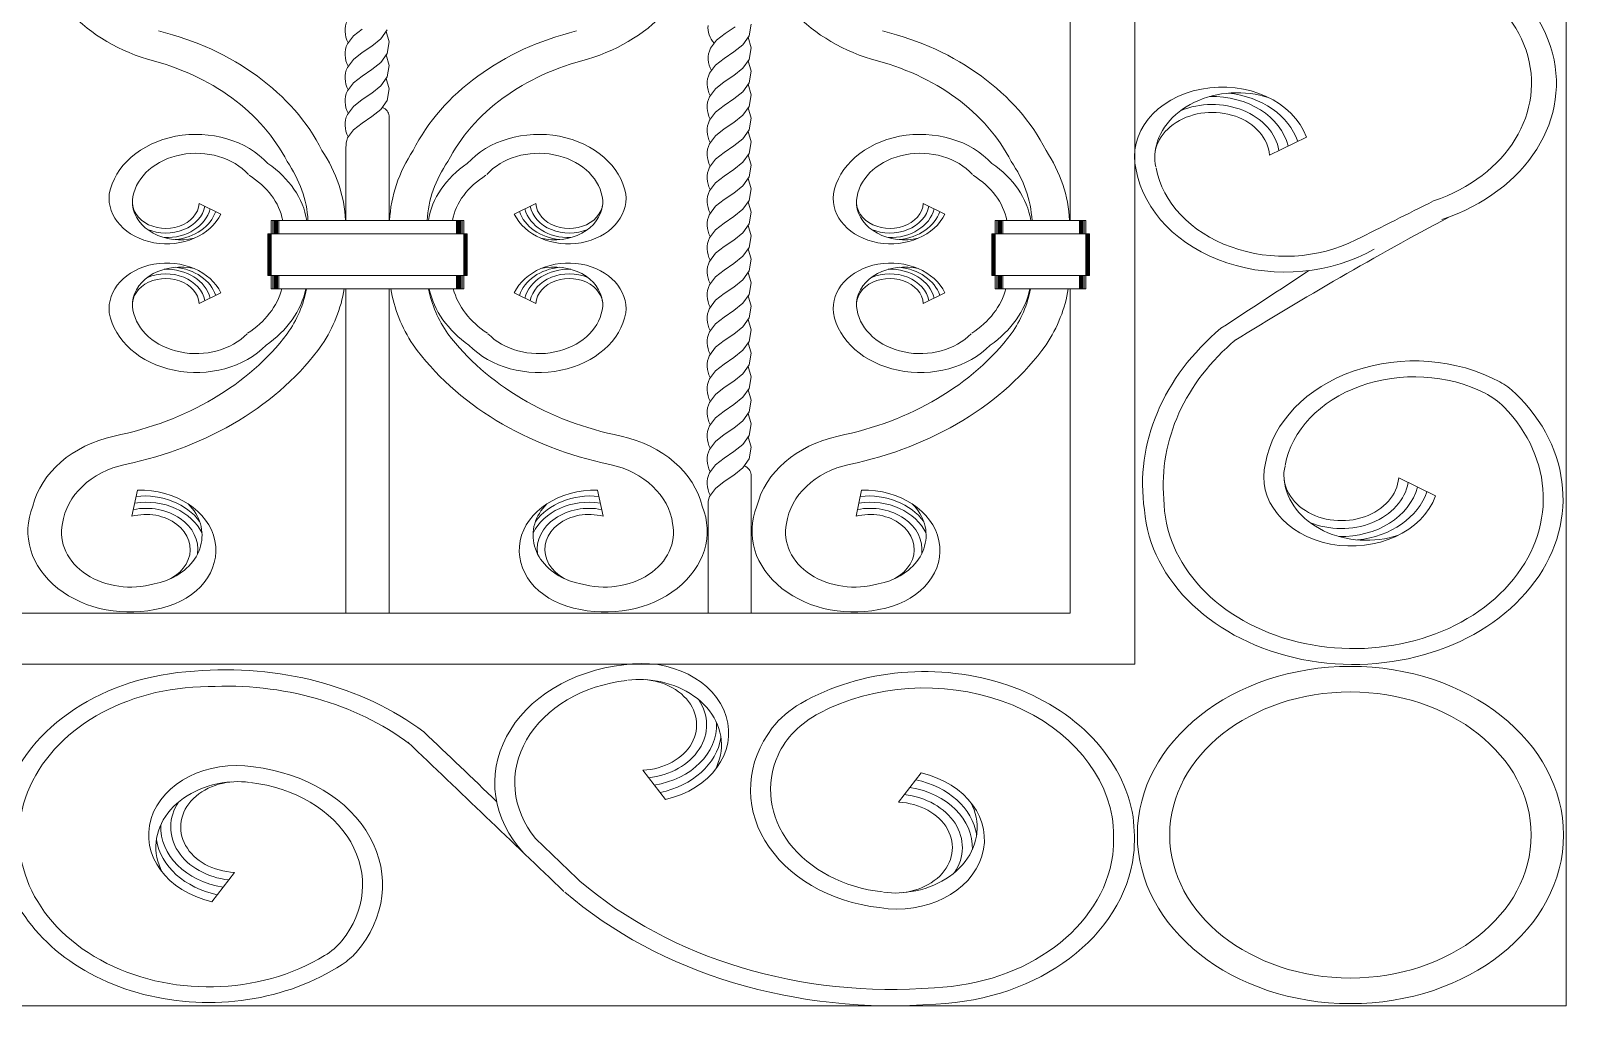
# Model space of a CAD drawing. Header units: inches. Extents: x 60.8 to 83.7, y 23.1 to 43.8.
# Drawn here: x 65.995 to 66.745, y 25.189 to 25.666 of the extents above; entities that cross this region are included whole.
import ezdxf

# ---------------------------------------------------------------- set-up
doc = ezdxf.new("R2010")
doc.units = ezdxf.units.IN
doc.header["$LTSCALE"] = 0.9
doc.header["$MEASUREMENT"] = 0

msp = doc.modelspace()

# ---------------------------------------------------------------- linework, layer by layer
at = {"lineweight": 9}
for p, q in [((66.4987028434602, 25.73146032657851), (66.4987028434602, 25.57423655139727)), ((66.53007462913737, 25.73146032657851), (66.53007462913737, 25.35908822746257)), ((66.73921986698375, 25.73146032657851), (66.73921986698375, 25.1935895167472)), ((66.15554996967336, 25.66702525895304), (66.15128688442952, 25.66373780067687)), ((66.16770214250879, 25.66661260930425), (66.16463340964172, 25.66228629323068)), ((66.33630695159081, 25.66805270623094), (66.33156617287739, 25.66489791058826)), ((66.34412403875771, 25.66939210626288), (66.34320504520703, 25.66376160712858)), ((66.14837730358286, 25.65983873120125), (66.14837493468139, 25.65982135571732)), ((66.15128688442952, 25.66373780067687), (66.14837730358286, 25.65983873120125)), ((66.16463340964172, 25.66228629323068), (66.16029074838723, 25.65878521165916)), ((66.16718884200344, 25.66588895549336), (66.16862113605903, 25.66084826549473)), ((66.16862113605903, 25.66084826549473), (66.16770214250879, 25.65521776636405)), ((66.32730308763311, 25.66161045231209), (66.32439350678645, 25.65771138283647)), ((66.33156617287739, 25.66489791058826), (66.32730308763311, 25.66161045231209)), ((66.34013631234086, 25.65943529106227), (66.33579365108591, 25.65593420948712)), ((66.34320504520703, 25.66376160712858), (66.34013631234086, 25.65943529106227)), ((66.34269174470258, 25.66303795332495), (66.34412403875771, 25.65799726332632)), ((66.15128688442952, 25.65234295774031), (66.14837730358286, 25.64844388826106)), ((66.15554996967336, 25.65563041601648), (66.15128688442952, 25.65234295774031)), ((66.16029074838723, 25.65878521165916), (66.15554996967336, 25.65563041601648)), ((66.16770214250879, 25.65521776636405), (66.16463340964172, 25.65089145029412)), ((66.16718884200344, 25.6544941125568), (66.16862113605903, 25.64945342255816)), ((66.32439350678645, 25.65771138283647), (66.32439113788543, 25.65769400735616)), ((66.33105287237204, 25.65277941384444), (66.32678978712775, 25.64949195556464)), ((66.33579365108591, 25.65593420948712), (66.33105287237204, 25.65277941384444)), ((66.34320504520703, 25.65236676419201), (66.34013631234086, 25.64804044812208)), ((66.34269174470258, 25.65164311038476), (66.34412403875771, 25.64660242038613)), ((66.34412403875771, 25.65799726332632), (66.34320504520703, 25.65236676419201)), ((66.14837730358286, 25.64844388826106), (66.14837493468139, 25.64842651278076)), ((66.15554996967336, 25.64423557307629), (66.15128688442952, 25.64094811480012)), ((66.16029074838723, 25.64739036871897), (66.15554996967336, 25.64423557307629)), ((66.16463340964172, 25.65089145029412), (66.16029074838723, 25.64739036871897)), ((66.16862113605903, 25.64945342255816), (66.16770214250879, 25.64382292342749)), ((66.32388020628156, 25.64559288608903), (66.32387783738008, 25.64557551060872)), ((66.32678978712775, 25.64949195556464), (66.32388020628156, 25.64559288608903)), ((66.33579365108591, 25.64453936655056), (66.33105287237204, 25.64138457090788)), ((66.34013631234086, 25.64804044812208), (66.33579365108591, 25.64453936655056)), ((66.34412403875771, 25.64660242038613), (66.34320504520703, 25.64097192125182)), ((66.14837730358286, 25.6370490453245), (66.14837493468139, 25.63703166984056)), ((66.15128688442952, 25.64094811480012), (66.14837730358286, 25.6370490453245)), ((66.16463340964172, 25.63949660735393), (66.16029074838723, 25.63599552578241)), ((66.16770214250879, 25.64382292342749), (66.16463340964172, 25.63949660735393)), ((66.16718884200344, 25.64309926961661), (66.16862113605903, 25.63805857961797)), ((66.16862113605903, 25.63805857961797), (66.16770214250879, 25.6324280804873)), ((66.32678978712775, 25.63809711262808), (66.32388020628156, 25.63419804314884)), ((66.33105287237204, 25.64138457090788), (66.32678978712775, 25.63809711262808)), ((66.34013631234086, 25.63664560518552), (66.33579365108591, 25.63314452361037)), ((66.34320504520703, 25.64097192125182), (66.34013631234086, 25.63664560518552)), ((66.34269174470258, 25.6402482674482), (66.34412403875771, 25.63520757744956)), ((66.15128688442952, 25.62955327185993), (66.14837730358286, 25.62565420238431)), ((66.15554996967336, 25.63284073013973), (66.15128688442952, 25.62955327185993)), ((66.16029074838723, 25.63599552578241), (66.15554996967336, 25.63284073013973)), ((66.16770214250879, 25.6324280804873), (66.16463340964172, 25.62810176441373)), ((66.32388020628156, 25.63419804314884), (66.32387783738008, 25.63418066766852)), ((66.33105287237204, 25.62998972796769), (66.32678978712775, 25.62670226968789)), ((66.33579365108591, 25.63314452361037), (66.33105287237204, 25.62998972796769)), ((66.34320504520703, 25.62957707831526), (66.34013631234086, 25.62525076224533)), ((66.34269174470258, 25.62885342450801), (66.34412403875771, 25.62381273450937)), ((66.34412403875771, 25.63520757744956), (66.34320504520703, 25.62957707831526)), ((66.14837730358286, 25.62565420238431), (66.14837493468139, 25.62563682690037)), ((66.15554996967336, 25.62144588719953), (66.15128688442952, 25.61815842892336)), ((66.16029074838723, 25.62460068284222), (66.15554996967336, 25.62144588719953)), ((66.16463340964172, 25.62810176441373), (66.16029074838723, 25.62460068284222)), ((66.1686115618479, 25.57423655139727), (66.1686115618479, 25.6249331585556)), ((66.32388020628156, 25.62280320021227), (66.32387783738008, 25.62278582473196)), ((66.32678978712775, 25.62670226968789), (66.32388020628156, 25.62280320021227)), ((66.33579365108591, 25.62174968067018), (66.33105287237204, 25.6185948850275)), ((66.34013631234086, 25.62525076224533), (66.33579365108591, 25.62174968067018)), ((66.34412403875771, 25.62381273450937), (66.34320504520703, 25.61818223537507)), ((66.14837730358286, 25.61425935944412), (66.14837493468139, 25.61424198396381)), ((66.15128688442952, 25.61815842892336), (66.14837730358286, 25.61425935944412)), ((66.32678978712775, 25.61530742674769), (66.32388020628156, 25.61140835727208)), ((66.33105287237204, 25.6185948850275), (66.32678978712775, 25.61530742674769)), ((66.34013631234086, 25.61385591930513), (66.33579365108591, 25.61035483773362)), ((66.34320504520703, 25.61818223537507), (66.34013631234086, 25.61385591930513)), ((66.34269174470258, 25.61745858156781), (66.34412403875771, 25.61241789156918)), ((66.61330921931686, 25.61465783042305), (66.59541226214209, 25.60596451191125)), ((66.14769703806327, 25.57423655139727), (66.14769703806327, 25.6095689058458)), ((66.32388020628156, 25.61140835727208), (66.32387783738008, 25.61139098179177)), ((66.33105287237204, 25.60720004209093), (66.32678978712775, 25.60391258381113)), ((66.33579365108591, 25.61035483773362), (66.33105287237204, 25.60720004209093)), ((66.34320504520703, 25.60678739243488), (66.34013631234086, 25.60246107636857)), ((66.34412403875771, 25.61241789156918), (66.34320504520703, 25.60678739243488)), ((66.32388020628156, 25.60001351433189), (66.32387783738008, 25.59999613885521)), ((66.32678978712775, 25.60391258381113), (66.32388020628156, 25.60001351433189)), ((66.33579365108591, 25.59895999479343), (66.33105287237204, 25.59580519915074)), ((66.34013631234086, 25.60246107636857), (66.33579365108591, 25.59895999479343)), ((66.34269174470258, 25.60606373863125), (66.34412403875771, 25.60102304863262)), ((66.34412403875771, 25.60102304863262), (66.34320504520703, 25.59539254949831)), ((66.32678978712775, 25.59251774087094), (66.32388020628156, 25.58861867139533)), ((66.33105287237204, 25.59580519915074), (66.32678978712775, 25.59251774087094)), ((66.34320504520703, 25.59539254949831), (66.34013631234086, 25.59106623342838)), ((66.34269174470258, 25.59466889569106), (66.34412403875771, 25.58962820569243)), ((66.32388020628156, 25.58861867139533), (66.32387783738008, 25.58860129591502)), ((66.33105287237204, 25.58441035621418), (66.32678978712775, 25.58112289793438)), ((66.33579365108591, 25.58756515185686), (66.33105287237204, 25.58441035621418)), ((66.34013631234086, 25.59106623342838), (66.33579365108591, 25.58756515185686)), ((66.34320504520703, 25.58399770655813), (66.34013631234086, 25.57967139049182)), ((66.34412403875771, 25.58962820569243), (66.34320504520703, 25.58399770655813)), ((66.08701152761763, 25.57738261799617), (66.07657281284094, 25.58245314878915)), ((66.22929707229308, 25.57738261799617), (66.23973578707069, 25.58245314878915)), ((66.32388020628156, 25.57722382845514), (66.32387783738008, 25.57720645297483)), ((66.32678978712775, 25.58112289793438), (66.32388020628156, 25.57722382845514)), ((66.34013631234086, 25.57967139049182), (66.33579365108591, 25.57617030891667)), ((66.34269174470258, 25.5832740527545), (66.34412403875771, 25.57823336275224)), ((66.34412403875771, 25.57823336275224), (66.34320504520703, 25.57260286361793)), ((66.43801733301501, 25.57738261799617), (66.42757861823786, 25.58245314878915)), ((66.11145780416436, 25.57423655139727), (66.11145780416436, 25.56779114563445)), ((66.11145780416436, 25.57423655139727), (66.11145780416436, 25.54113680925347)), ((66.11145780416436, 25.57423655139727), (66.11145780416436, 25.56779114563445)), ((66.11145780416436, 25.57423655139727), (66.11145780416436, 25.54113680925347)), ((66.11145780416436, 25.57423655139727), (66.20485079574635, 25.57423655139727)), ((66.20485079574635, 25.57423655139727), (66.11145780416436, 25.57423655139727)), ((66.11227232768255, 25.57423655139727), (66.11227232768255, 25.56779114563445)), ((66.11227232768255, 25.57423655139727), (66.11227232768255, 25.56779114563445)), ((66.1129239464971, 25.57423655139727), (66.1129239464971, 25.56779114563445)), ((66.1129239464971, 25.57423655139727), (66.1129239464971, 25.56779114563445)), ((66.113412660608, 25.57423655139727), (66.113412660608, 25.56779114563445)), ((66.113412660608, 25.57423655139727), (66.113412660608, 25.56779114563445)), ((66.11381992236666, 25.57423655139727), (66.11381992236666, 25.56779114563445)), ((66.11381992236666, 25.57423655139727), (66.11381992236666, 25.56779114563445)), ((66.11414573177393, 25.57423655139727), (66.11414573177393, 25.56779114563445)), ((66.11414573177393, 25.57423655139727), (66.11414573177393, 25.56779114563445)), ((66.11439008882938, 25.57423655139727), (66.11439008882893, 25.56779114563445)), ((66.11439008882893, 25.57423655139727), (66.11439008882893, 25.56779114563445)), ((66.11455299353302, 25.57423655139727), (66.11455299353302, 25.56779114563445)), ((66.11455299353302, 25.57423655139727), (66.11455299353302, 25.56779114563445)), ((66.11510532498424, 25.57423655139727), (66.11510532498424, 25.56779114563445)), ((66.11510532498424, 25.57423655139727), (66.11510532498424, 25.56779114563445)), ((66.20120327492647, 25.57423655139727), (66.20120327492647, 25.56779114563445)), ((66.20120327492647, 25.57423655139727), (66.20120327492647, 25.56779114563445)), ((66.20175560637814, 25.57423655139727), (66.20175560637814, 25.56779114563445)), ((66.20175560637814, 25.57423655139727), (66.20175560637814, 25.56779114563445)), ((66.20191851108179, 25.57423655139727), (66.20191851108179, 25.56779114563445)), ((66.20191851108179, 25.57423655139727), (66.20191851108179, 25.56779114563445)), ((66.20216286813724, 25.57423655139727), (66.20216286813724, 25.56779114563445)), ((66.20216286813724, 25.57423655139727), (66.20216286813724, 25.56779114563445)), ((66.20248867754405, 25.57423655139727), (66.20248867754405, 25.56779114563445)), ((66.20248867754405, 25.57423655139727), (66.20248867754405, 25.56779114563445)), ((66.2028959393036, 25.57423655139727), (66.2028959393036, 25.56779114563445)), ((66.20289593930316, 25.57423655139727), (66.20289593930316, 25.56779114563445)), ((66.20338465341406, 25.57423655139727), (66.20338465341452, 25.56779114563445)), ((66.20338465341406, 25.57423655139727), (66.20338465341452, 25.56779114563445)), ((66.20403627222862, 25.57423655139727), (66.20403627222862, 25.56779114563445)), ((66.20403627222862, 25.57423655139727), (66.20403627222862, 25.56779114563445)), ((66.20485079574635, 25.57423655139727), (66.20485079574635, 25.54113680925347)), ((66.20485079574635, 25.57423655139727), (66.20485079574635, 25.56779114563445)), ((66.20485079574635, 25.57423655139727), (66.20485079574635, 25.56779114563445)), ((66.20485079574635, 25.57423655139727), (66.20485079574635, 25.54113680925347)), ((66.32678978712775, 25.56972805499419), (66.32388020628156, 25.56582898551494)), ((66.33105287237204, 25.57301551327399), (66.32678978712775, 25.56972805499419)), ((66.33579365108591, 25.57617030891667), (66.33105287237204, 25.57301551327399)), ((66.34320504520703, 25.57260286361793), (66.34013631234086, 25.56827654755163)), ((66.34269174470258, 25.57187920981431), (66.34412403875771, 25.56683851981568)), ((66.46246360956174, 25.57423655139727), (66.46246360956174, 25.56779114563445)), ((66.46246360956174, 25.57423655139727), (66.46246360956174, 25.54113680925347)), ((66.50643828157325, 25.57423655139727), (66.46246360956174, 25.57423655139727)), ((66.46327813307947, 25.57423655139727), (66.46327813307947, 25.56779114563445)), ((66.46392975189448, 25.57423655139727), (66.46392975189403, 25.56779114563445)), ((66.46441846600449, 25.57423655139727), (66.46441846600449, 25.56779114563445)), ((66.46482572776404, 25.57423655139727), (66.46482572776404, 25.56779114563445)), ((66.46515153717131, 25.57423655139727), (66.46515153717131, 25.56779114563445)), ((66.4653958942263, 25.57423655139727), (66.4653958942263, 25.56779114563445)), ((66.46555879892995, 25.57423655139727), (66.46555879892995, 25.56779114563445)), ((66.46611113038162, 25.57423655139727), (66.46611113038162, 25.56779114563445)), ((66.50334309220504, 25.57423655139727), (66.50334309220504, 25.56779114563445)), ((66.50350599690869, 25.57423655139727), (66.50350599690869, 25.56779114563445)), ((66.50375035396368, 25.57423655139727), (66.50375035396368, 25.56779114563445)), ((66.50407616337141, 25.57423655139727), (66.50407616337141, 25.56779114563445)), ((66.50448342513006, 25.57423655139727), (66.50448342513006, 25.56779114563445)), ((66.50497213924096, 25.57423655139727), (66.50497213924096, 25.56779114563445)), ((66.50562375805552, 25.57423655139727), (66.50562375805552, 25.56779114563445)), ((66.50643828157325, 25.57423655139727), (66.50643828157325, 25.54113680925347)), ((66.10982875712844, 25.56779114563445), (66.10982875712844, 25.5475822150163)), ((66.10982875712844, 25.56779114563445), (66.10982875712844, 25.5475822150163)), ((66.10982875712844, 25.56779114563445), (66.20647984278273, 25.56779114563445)), ((66.20647984278273, 25.56779114563445), (66.10982875712844, 25.56779114563445)), ((66.11031747123936, 25.56779114563445), (66.11031747123936, 25.5475822150163)), ((66.1103174712389, 25.56779114563445), (66.1103174712389, 25.5475822150163)), ((66.11072473299845, 25.56779114563445), (66.11072473299845, 25.5475822150163)), ((66.11072473299845, 25.56779114563445), (66.11072473299845, 25.5475822150163)), ((66.11105054240527, 25.56779114563445), (66.11105054240527, 25.5475822150163)), ((66.11105054240527, 25.56779114563445), (66.11105054240527, 25.5475822150163)), ((66.11121344710936, 25.56779114563445), (66.11121344710936, 25.5475822150163)), ((66.11121344710936, 25.56779114563445), (66.11121344710936, 25.5475822150163)), ((66.20509515280226, 25.56779114563445), (66.20509515280226, 25.5475822150163)), ((66.20509515280226, 25.56779114563445), (66.20509515280226, 25.5475822150163)), ((66.20525805750545, 25.56779114563445), (66.20525805750545, 25.5475822150163)), ((66.20525805750545, 25.56779114563445), (66.20525805750545, 25.5475822150163)), ((66.20558386691317, 25.56779114563445), (66.20558386691317, 25.5475822150163)), ((66.20558386691317, 25.56779114563445), (66.20558386691317, 25.5475822150163)), ((66.20599112867181, 25.56779114563445), (66.20599112867181, 25.5475822150163)), ((66.20599112867181, 25.56779114563445), (66.20599112867181, 25.5475822150163)), ((66.20647984278273, 25.56779114563445), (66.20647984278273, 25.5475822150163)), ((66.20647984278273, 25.56779114563445), (66.20647984278273, 25.5475822150163)), ((66.32388020628156, 25.56582898551494), (66.32387783738008, 25.56581161003826)), ((66.33105287237204, 25.5616206703338), (66.32678978712775, 25.558333212054)), ((66.33579365108591, 25.56477546597648), (66.33105287237204, 25.5616206703338)), ((66.34013631234086, 25.56827654755163), (66.33579365108591, 25.56477546597648)), ((66.34412403875771, 25.56683851981568), (66.34320504520703, 25.56120802068137)), ((66.46083456252536, 25.56779114563445), (66.46083456252536, 25.5475822150163)), ((66.50806732860963, 25.56779114563445), (66.46083456252536, 25.56779114563445)), ((66.46132327663628, 25.56779114563445), (66.46132327663628, 25.5475822150163)), ((66.46173053839537, 25.56779114563445), (66.46173053839537, 25.5475822150163)), ((66.46205634780264, 25.56779114563445), (66.46205634780264, 25.5475822150163)), ((66.46221925250629, 25.56779114563445), (66.46221925250629, 25.5475822150163)), ((66.5066826386287, 25.56779114563445), (66.5066826386287, 25.5475822150163)), ((66.50684554333235, 25.56779114563445), (66.50684554333235, 25.5475822150163)), ((66.50717135273962, 25.56779114563445), (66.50717135273962, 25.5475822150163)), ((66.50757861449871, 25.56779114563445), (66.50757861449871, 25.5475822150163)), ((66.50806732860963, 25.56779114563445), (66.50806732860963, 25.5475822150163)), ((66.32388020628156, 25.55443414257838), (66.32387783738008, 25.55441676709807)), ((66.32678978712775, 25.558333212054), (66.32388020628156, 25.55443414257838)), ((66.34013631234086, 25.55688170461143), (66.33579365108591, 25.55338062303992)), ((66.34320504520703, 25.56120802068137), (66.34013631234086, 25.55688170461143)), ((66.34269174470258, 25.56048436687412), (66.34412403875771, 25.55544367687548)), ((66.34412403875771, 25.55544367687548), (66.34320504520703, 25.54981317774118)), ((66.10982875712844, 25.5475822150163), (66.20647984278273, 25.5475822150163)), ((66.20647984278273, 25.5475822150163), (66.10982875712844, 25.5475822150163)), ((66.11145780416436, 25.5475822150163), (66.11145780416436, 25.54113680925347)), ((66.11145780416436, 25.5475822150163), (66.11145780416436, 25.54113680925347)), ((66.11227232768255, 25.5475822150163), (66.11227232768255, 25.54113680925347)), ((66.11227232768255, 25.5475822150163), (66.11227232768255, 25.54113680925347)), ((66.1129239464971, 25.5475822150163), (66.1129239464971, 25.54113680925347)), ((66.1129239464971, 25.5475822150163), (66.1129239464971, 25.54113680925347)), ((66.113412660608, 25.5475822150163), (66.113412660608, 25.54113680925347)), ((66.113412660608, 25.5475822150163), (66.113412660608, 25.54113680925347)), ((66.11381992236666, 25.5475822150163), (66.11381992236666, 25.54113680925347)), ((66.11381992236666, 25.5475822150163), (66.11381992236666, 25.54113680925347)), ((66.11414573177393, 25.5475822150163), (66.11414573177393, 25.54113680925347)), ((66.11414573177393, 25.5475822150163), (66.11414573177393, 25.54113680925347)), ((66.11439008882893, 25.5475822150163), (66.11439008882938, 25.54113680925347)), ((66.11439008882893, 25.5475822150163), (66.11439008882893, 25.54113680925347)), ((66.11455299353302, 25.5475822150163), (66.11455299353302, 25.54113680925347)), ((66.11455299353302, 25.5475822150163), (66.11455299353302, 25.54113680925347)), ((66.11510532498424, 25.5475822150163), (66.11510532498424, 25.54113680925347)), ((66.11510532498424, 25.5475822150163), (66.11510532498424, 25.54113680925347)), ((66.20120327492647, 25.5475822150163), (66.20120327492647, 25.54113680925347)), ((66.20120327492647, 25.5475822150163), (66.20120327492647, 25.54113680925347)), ((66.20175560637814, 25.5475822150163), (66.20175560637814, 25.54113680925347)), ((66.20175560637814, 25.5475822150163), (66.20175560637814, 25.54113680925347)), ((66.20191851108179, 25.5475822150163), (66.20191851108179, 25.54113680925347)), ((66.20191851108179, 25.5475822150163), (66.20191851108179, 25.54113680925347)), ((66.20216286813724, 25.5475822150163), (66.20216286813724, 25.54113680925347)), ((66.20216286813724, 25.5475822150163), (66.20216286813724, 25.54113680925347)), ((66.20248867754405, 25.5475822150163), (66.20248867754405, 25.54113680925347)), ((66.20248867754405, 25.5475822150163), (66.20248867754405, 25.54113680925347)), ((66.2028959393036, 25.5475822150163), (66.2028959393036, 25.54113680925347)), ((66.20289593930316, 25.5475822150163), (66.20289593930316, 25.54113680925347)), ((66.20338465341452, 25.5475822150163), (66.20338465341406, 25.54113680925347)), ((66.20338465341452, 25.5475822150163), (66.20338465341406, 25.54113680925347)), ((66.20403627222862, 25.5475822150163), (66.20403627222862, 25.54113680925347)), ((66.20403627222862, 25.5475822150163), (66.20403627222862, 25.54113680925347)), ((66.20485079574635, 25.5475822150163), (66.20485079574635, 25.54113680925347)), ((66.20485079574635, 25.5475822150163), (66.20485079574635, 25.54113680925347)), ((66.32678978712775, 25.54693836911743), (66.32388020628156, 25.54303929963819)), ((66.33105287237204, 25.55022582739723), (66.32678978712775, 25.54693836911743)), ((66.33579365108591, 25.55338062303992), (66.33105287237204, 25.55022582739723)), ((66.34320504520703, 25.54981317774118), (66.34013631234086, 25.54548686167487)), ((66.34269174470258, 25.54908952393755), (66.34412403875771, 25.54404883393892)), ((66.50806732860963, 25.5475822150163), (66.46083456252536, 25.5475822150163)), ((66.46246360956174, 25.5475822150163), (66.46246360956174, 25.54113680925347)), ((66.46327813307947, 25.5475822150163), (66.46327813307947, 25.54113680925347)), ((66.46392975189403, 25.5475822150163), (66.46392975189448, 25.54113680925347)), ((66.46441846600449, 25.5475822150163), (66.46441846600449, 25.54113680925347)), ((66.46482572776404, 25.5475822150163), (66.46482572776404, 25.54113680925347)), ((66.46515153717131, 25.5475822150163), (66.46515153717131, 25.54113680925347)), ((66.4653958942263, 25.5475822150163), (66.4653958942263, 25.54113680925347)), ((66.46555879892995, 25.5475822150163), (66.46555879892995, 25.54113680925347)), ((66.46611113038162, 25.5475822150163), (66.46611113038162, 25.54113680925347)), ((66.50334309220504, 25.5475822150163), (66.50334309220504, 25.54113680925347)), ((66.50350599690869, 25.5475822150163), (66.50350599690869, 25.54113680925347)), ((66.50375035396368, 25.5475822150163), (66.50375035396368, 25.54113680925347)), ((66.50407616337141, 25.5475822150163), (66.50407616337141, 25.54113680925347)), ((66.50448342513006, 25.5475822150163), (66.50448342513006, 25.54113680925347)), ((66.50497213924096, 25.5475822150163), (66.50497213924096, 25.54113680925347)), ((66.50562375805552, 25.5475822150163), (66.50562375805552, 25.54113680925347)), ((66.08701152761763, 25.53914771522824), (66.07657281284094, 25.53407718443526)), ((66.11145780416436, 25.54113680925347), (66.20485079574635, 25.54113680925347)), ((66.20485079574635, 25.54113680925347), (66.11145780416436, 25.54113680925347)), ((66.14769703806327, 25.38391303407224), (66.14769703806327, 25.54113680925347)), ((66.14769703806327, 25.38391303407224), (66.14769703806327, 25.54113680925347)), ((66.1686115618479, 25.38391303407224), (66.1686115618479, 25.54113680925347)), ((66.1686115618479, 25.38391303407224), (66.1686115618479, 25.54113680925347)), ((66.22929707229308, 25.53914771522824), (66.23973578707069, 25.53407718443526)), ((66.32388020628156, 25.54303929963819), (66.32387783738008, 25.54302192416151)), ((66.33105287237204, 25.53883098445704), (66.32678978712775, 25.53554352617724)), ((66.33579365108591, 25.54198578009973), (66.33105287237204, 25.53883098445704)), ((66.34013631234086, 25.54548686167487), (66.33579365108591, 25.54198578009973)), ((66.34412403875771, 25.54404883393892), (66.34320504520703, 25.53841833480462)), ((66.43801733301501, 25.53914771522824), (66.42757861823786, 25.53407718443526)), ((66.50643828157325, 25.54113680925347), (66.46246360956174, 25.54113680925347)), ((66.4987028434602, 25.54113680925347), (66.4987028434602, 25.38391303407224)), ((66.32388020628156, 25.53164445670163), (66.32387783738008, 25.53162708122132)), ((66.32678978712775, 25.53554352617724), (66.32388020628156, 25.53164445670163)), ((66.34013631234086, 25.53409201873468), (66.33579365108591, 25.53059093716316)), ((66.34320504520703, 25.53841833480462), (66.34013631234086, 25.53409201873468)), ((66.34269174470258, 25.53769468099736), (66.34412403875771, 25.53265399099873)), ((66.34412403875771, 25.53265399099873), (66.34320504520703, 25.52702349186443)), ((66.32678978712775, 25.52414868323705), (66.32388020628156, 25.52024961376144)), ((66.33105287237204, 25.52743614152048), (66.32678978712775, 25.52414868323705)), ((66.33579365108591, 25.53059093716316), (66.33105287237204, 25.52743614152048)), ((66.34320504520703, 25.52702349186443), (66.34013631234086, 25.52269717579449)), ((66.34269174470258, 25.5262998380608), (66.34412403875771, 25.52125914805854)), ((66.32388020628156, 25.52024961376144), (66.32387783738008, 25.52023223828113)), ((66.33579365108591, 25.51919609422297), (66.33105287237204, 25.51604129858029)), ((66.34013631234086, 25.52269717579449), (66.33579365108591, 25.51919609422297)), ((66.34412403875771, 25.52125914805854), (66.34320504520703, 25.51562864892423)), ((66.32388020628156, 25.50885477082124), (66.32387783738008, 25.50883739534456)), ((66.32678978712775, 25.51275384030049), (66.32388020628156, 25.50885477082124)), ((66.33105287237204, 25.51604129858029), (66.32678978712775, 25.51275384030049)), ((66.34013631234086, 25.51130233285793), (66.33579365108591, 25.50780125128278)), ((66.34320504520703, 25.51562864892423), (66.34013631234086, 25.51130233285793)), ((66.34269174470258, 25.51490499512061), (66.34412403875771, 25.50986430512198)), ((66.34412403875771, 25.50986430512198), (66.34320504520703, 25.50423380598767)), ((66.32678978712775, 25.5013589973603), (66.32388020628156, 25.49745992788468)), ((66.33105287237204, 25.5046464556401), (66.32678978712775, 25.5013589973603)), ((66.33579365108591, 25.50780125128278), (66.33105287237204, 25.5046464556401)), ((66.34320504520703, 25.50423380598767), (66.34013631234086, 25.49990748991774)), ((66.34269174470258, 25.50351015218042), (66.34412403875771, 25.49846946218178)), ((66.32388020628156, 25.49745992788468), (66.32387783738008, 25.49744255240437)), ((66.33579365108591, 25.49640640834622), (66.33105287237204, 25.49325161270353)), ((66.34013631234086, 25.49990748991774), (66.33579365108591, 25.49640640834622)), ((66.34412403875771, 25.49846946218178), (66.34320504520703, 25.49283896304748)), ((66.32678978712775, 25.48996415442373), (66.32388020628156, 25.48606508494449)), ((66.33105287237204, 25.49325161270353), (66.32678978712775, 25.48996415442373)), ((66.34013631234086, 25.48851264698117), (66.33579365108591, 25.48501156540603)), ((66.34320504520703, 25.49283896304748), (66.34013631234086, 25.48851264698117)), ((66.34269174470258, 25.49211530924385), (66.34412403875771, 25.48707461924522)), ((66.34412403875771, 25.48707461924522), (66.34320504520703, 25.48144412010729)), ((66.32388020628156, 25.48606508494449), (66.32387783738008, 25.48604770946418)), ((66.33105287237204, 25.48185676976334), (66.32678978712775, 25.47856931148354)), ((66.33579365108591, 25.48501156540603), (66.33105287237204, 25.48185676976334)), ((66.34320504520703, 25.48144412010729), (66.34013631234086, 25.47711780404098)), ((66.34269174470258, 25.48072046630366), (66.34412403875771, 25.47567977630503)), ((66.32388020628156, 25.4746702420043), (66.32387783738008, 25.47465286652762)), ((66.32678978712775, 25.47856931148354), (66.32388020628156, 25.4746702420043)), ((66.33579365108591, 25.47361672246584), (66.33105287237204, 25.47046192682316)), ((66.34013631234086, 25.47711780404098), (66.33579365108591, 25.47361672246584)), ((66.34412403875771, 25.47567977630503), (66.34320504520703, 25.47004927717073)), ((66.32678978712775, 25.46717446854335), (66.32388020628156, 25.46327539906774)), ((66.33105287237204, 25.47046192682316), (66.32678978712775, 25.46717446854335)), ((66.34013631234086, 25.46572296110079), (66.33579365108591, 25.46222187952927)), ((66.34320504520703, 25.47004927717073), (66.34013631234086, 25.46572296110079)), ((66.34269174470258, 25.46932562336347), (66.34412403875771, 25.46428493336484)), ((66.34412403875771, 25.46428493336484), (66.34320504520703, 25.45865443423054)), ((66.32388020628156, 25.46327539906774), (66.32387783738008, 25.46325802358743)), ((66.33105287237204, 25.45906708388659), (66.32678978712775, 25.45577962560679)), ((66.33579365108591, 25.46222187952927), (66.33105287237204, 25.45906708388659)), ((66.34320504520703, 25.45865443423054), (66.34013631234086, 25.45432811816423)), ((66.32388020628156, 25.45188055612754), (66.32387783738008, 25.45186318065086)), ((66.32678978712775, 25.45577962560679), (66.32388020628156, 25.45188055612754)), ((66.33579365108591, 25.45082703658908), (66.33105287237204, 25.4476722409464)), ((66.34013631234086, 25.45432811816423), (66.33579365108591, 25.45082703658908)), ((66.34411446454614, 25.38391303407224), (66.34411446454614, 25.45115951230609)), ((66.67593381178929, 25.44071212873889), (66.65803685461361, 25.44940544725795)), ((66.0466294879263, 25.44348391536046), (66.04394887443277, 25.43086704771592)), ((66.26967911198442, 25.44348391536046), (66.27235972547794, 25.43086704771592)), ((66.32678978712775, 25.4443847826666), (66.32388020628156, 25.44048571319098)), ((66.33105287237204, 25.4476722409464), (66.32678978712775, 25.4443847826666)), ((66.39763529332367, 25.44348391536046), (66.39495467983015, 25.43086704771592)), ((66.32319994076195, 25.38391303407224), (66.32319994076195, 25.43579525959267)), ((66.32388020628156, 25.44048571319098), (66.32387783738008, 25.44046833771067)), ((65.4665999510536, 25.38391303407224), (66.4987028434602, 25.38391303407224)), ((65.43522816537687, 25.35908822746257), (66.53007462913737, 25.35908822746257)), ((66.30254637347494, 25.29357223063289), (66.29156038958969, 25.30773427117964)), ((66.42651762469302, 25.30642036202618), (66.41553164080777, 25.29225832147944)), ((66.08272644259162, 25.2440167665939), (66.09371242647732, 25.25817880713702)), ((65.32838781790711, 25.1935895167472), (66.73921986698375, 25.1935895167472))]:
    msp.add_line(p, q, dxfattribs=at)
at = {"lineweight": 9, "extrusion": (0, 0, -1)}
for centre, major_axis, ratio, start_param, end_param in [((66.0833020021934, 25.7162522309135), (0.0867596133131871, 1.90964360191579e-14), 0.7913099644118154, 1.946653874726631, 3.12204731326424), ((66.23300659771776, 25.7162522309135), (-0.08675961331315876, 8.939261133981631e-14), 0.7913099644119945, 3.161137993914323, 4.336531432452185), ((66.43430780759078, 25.7162522309135), (-0.08675961331318773, 3.816829504011755e-14), 0.7913099644120135, -1.194938778863344, -0.01954534032643274), ((66.6439184046728, 25.64079718849595), (-0.09056433905007934, 1.000293174947525e-13), 0.7913099644117805, 1.467034075417081, 4.316060954943239), ((66.64388875084191, 25.64078995410395), (0.0785337381735355, 1.870674041219018e-15), 0.7913099644120627, 4.598974115360582, 7.446826562742421), ((66.1653714185405, 25.66625617160152), (-0.01811545780858517, 4.886570638906864e-14), 0.791309964414347, -0.4184783882336127, 0.3561488978544884), ((66.34037299670683, 25.66792502406352), (0.01720636384423027, 3.019644351724398e-13), 0.7913099644050121, 2.535728952281776, 3.203824710068274), ((66.01952194888648, 25.57130351989755), (-0.1255077152358114, 1.980399034138658e-13), 0.7913099644116888, 1.872885597705525, 2.761174227970849), ((66.1653714185405, 25.65486132866134), (-0.0181154578085852, 2.193547278406885e-14), 0.7913099644130869, -0.418478388232441, 0.3561488978556706), ((66.29678665102469, 25.57130351989755), (0.125507715235781, 1.028696211966031e-13), 0.7913099644117824, 3.52201107920783, 4.410299709473501), ((66.3705277542834, 25.57130351989755), (-0.1255077152358114, 1.980399034138658e-13), 0.7913099644116888, 1.872885597705525, 2.761174227970849), ((66.01952194888648, 25.57130351989755), (0.1073327941928406, 1.11138302572137e-13), 0.7913099644119993, -1.268707055882418, -0.3804184256159941), ((66.29678665102469, 25.57130351989755), (-0.1073327941928884, 6.322229226888392e-15), 0.7913099644117256, 0.3804184256171881, 1.26870705588333), ((66.34138762174454, 25.65273398029655), (0.01811545780861283, 1.392277295718047e-14), 0.7913099644098118, 2.723114265357371, 3.497741551448938), ((66.3705277542834, 25.57130351989755), (0.1073327941928704, 1.138313940428401e-13), 0.791309964411755, -1.268707055882485, -0.3804184256159751), ((66.1653714185405, 25.64346648572477), (-0.01811545780858528, 2.648082961359095e-14), 0.7913099644128082, -0.4184783882326495, 0.356148897855483), ((66.34087432123964, 25.64061548355273), (-0.01811545780858528, 2.648082961359095e-14), 0.7913099644128082, -0.4184783882326495, 0.356148897855483), ((66.1653714185405, 25.63207164278458), (-0.01811545780858524, 5.341508565826299e-14), 0.7913099644140688, -0.418478388233821, 0.3561488978543002), ((66.57247311265603, 25.60529782426626), (0.0425147140088734, 7.721796060109556e-13), 0.7913099644154228, 2.945418828663493, 6.00124360290851), ((66.57980119572805, 25.60449422481017), (0.04001276651682043, 5.966266621165871e-14), 0.7913099644121233, 3.22253311243776, 5.109298885874623), ((66.16213303147045, 25.62460302977795), (0.006491949294331731, 1.09199963982693e-13), 0.7913099644076633, -1.056819378882482, -0.06430740830766979), ((66.34087432123964, 25.62922064061617), (-0.01811545780858524, 5.341508565826299e-14), 0.7913099644140688, -0.418478388233821, 0.3561488978543002), ((66.56760593024602, 25.60459882214835), (-0.03271433371920331, 9.136911472290359e-14), 0.79130996441234, 1.082368298197075, 3.00224392571616), ((66.56760593024602, 25.60459882214835), (-0.03756882750002826, 2.159962311248524e-14), 0.7913099644121433, 1.53702837751775, 2.946547105804543), ((66.57026398196258, 25.60447061086199), (0.04014859867609087, 1.630759052123863e-14), 0.791309964411182, -1.44053740306671, -0.2588040517665302), ((66.1653714185405, 25.62067679984439), (-0.01811545780858528, 2.648082961359095e-14), 0.7913099644128082, -0.4184783882326495, 0.356148897855483), ((66.34087432123964, 25.61782579767598), (-0.01811545780858531, 5.872872846516465e-14), 0.7913099644142959, -0.4184783882340621, 0.356148897854079), ((66.56760593024602, 25.60459882214835), (0.0278598399383304, 6.703799331724343e-13), 0.7913099644149678, 2.94246488347081, 6.221197686945642), ((66.07511697449658, 25.58229344699798), (0.04258409805318648, 4.901082283429218e-14), 0.7913099644116861, 3.284716097988129, 5.663990341002389), ((66.17205140721956, 25.6097240017863), (0.02435515781836702, 1.298593460429754e-14), 0.7913099644114182, 3.133545032337182, 3.378221366624281), ((66.24119162541459, 25.58229344699798), (0.04258409805318181, 2.291345176415797e-14), 0.7913099644115862, 3.760787619769292, 6.140061862783351), ((66.4261227798935, 25.58229344699798), (-0.0425840980531911, 9.323452011510159e-14), 0.7913099644113176, 0.1431234443941662, 2.52239768740812), ((66.07511697449658, 25.58229344699798), (0.03100838248589829, 5.200614693819711e-14), 0.7913099644119921, 3.284716097988611, 5.663990341002878), ((66.04726182893158, 25.57133243814443), (-0.1002643707811621, 1.889536003926211e-13), 0.7913099644126332, 2.658603808223903, 3.104981171745302), ((66.26904677097913, 25.57133243814443), (-0.1002643707811271, 2.497097711229127e-13), 0.7913099644107926, 0.03661148183906016, 0.4829888453617635), ((66.24119162541459, 25.58229344699798), (-0.03100838248592502, 3.207336544692491e-14), 0.7913099644111583, 0.6191949661776572, 2.99846920919176), ((66.34087432123964, 25.60643095473579), (-0.01811545780858522, 3.192721292967302e-14), 0.7913099644130773, -0.4184783882328793, 0.3561488978552356), ((66.4261227798935, 25.58229344699798), (-0.03100838248593431, 3.827008508154279e-14), 0.7913099644107894, 0.1431234443951901, 2.522397687409151), ((66.39826763432896, 25.57133243814443), (0.1002643707811269, 2.135321319009148e-13), 0.791309964411058, -0.4829888453620448, -0.0366114818392862), ((66.0742238275772, 25.56877389952431), (0.05488676849669883, 1.30072214971018e-14), 0.791309964411857, -0.8657281051318982, -0.126107507925399), ((66.04679953197568, 25.57142735593834), (-0.08255304474012995, 3.682456297899283e-13), 0.7913099644138847, 2.639947941470716, 3.09857604432944), ((66.26950906793503, 25.57142735593834), (0.08255304474012602, 1.64667560968738e-13), 0.7913099644128696, 3.184609262847087, 3.643237365706483), ((66.24208477233351, 25.56877389952431), (-0.0548867684966562, 3.225098529205891e-14), 0.7913099644121359, 0.1261075079250098, 0.8657281051319532), ((66.34087432123964, 25.59503611179923), (-0.01811545780858531, 5.872872846516465e-14), 0.7913099644142959, -0.4184783882340621, 0.356148897854079), ((66.42522963297458, 25.56877389952431), (0.0548867684966699, 3.52490637553748e-14), 0.791309964412001, -0.8657281051317913, -0.1261075079249308), ((66.39780533737306, 25.57142735593834), (-0.08255304474013135, 4.475248615251796e-13), 0.7913099644149841, 2.639947941470274, 3.098576044328286), ((66.60303689180843, 25.60698082715484), (-0.06330055388833845, 2.299875008177819e-14), 0.7913099644118412, 4.141051845817258, 6.140061862782082), ((66.07405178302722, 25.56895765331759), (-0.04350660510356365, 3.05561335581954e-13), 0.7913099644134832, 2.231024016568656, 2.987650293519421), ((66.2422568168835, 25.56895765331759), (-0.04350660510350728, 1.312199715022146e-13), 0.7913099644117165, 0.153942360058233, 0.9105686370129922), ((66.4250575884246, 25.56895765331759), (0.04350660510350728, 1.312392923160983e-13), 0.7913099644117165, -0.910568637012992, -0.1539423600582324), ((66.60303689180843, 25.60698082715484), (-0.07300954144999397, 4.884934277835831e-14), 0.7913099644118959, 4.080634048830337, 6.140061862781844), ((66.06079471055091, 25.58504397226375), (0.02794744994597516, 6.124458506378645e-14), 0.7913099644113343, 0.3537637993249758, 3.234690203823481), ((66.0603542811197, 25.58324971134217), (-0.0162497412272125, 4.763223859809421e-13), 0.7913099644154027, 3.203580273817477, 6.482313077291854), ((66.25551388936071, 25.58504397226375), (0.02794744994593889, 1.251248305444688e-13), 0.7913099644131389, -0.09309755022516897, 2.787828854273608), ((66.25595431879147, 25.58324971134217), (0.01624974122721871, 2.649126433834899e-13), 0.7913099644148858, -0.1991277701287641, 3.079605033345651), ((66.34087432123964, 25.58364126885904), (-0.01811545780858526, 8.822319452881464e-15), 0.7913099644143448, -0.418478388231875, 0.3561488978562508), ((66.41180051594738, 25.58504397226375), (-0.02794744994593876, 1.290901964724074e-13), 0.7913099644130281, 3.495356452905853, 6.37628285740459), ((66.41136008651708, 25.58324971134217), (0.0162497412272705, 5.467538130634548e-13), 0.7913099644091993, 0.0619876203075127, 3.340720423782487), ((66.06746738402042, 25.58331071957791), (-0.02333814921847853, 4.060326186239661e-14), 0.7913099644119045, 4.422246799371031, 6.202244848330986), ((66.0603542811197, 25.58324971134217), (-0.01908121003329979, 2.729091081396413e-14), 0.7913099644133291, 3.280941381457565, 5.200817008978436), ((66.0603542811197, 25.58324971134217), (0.02191267883940478, 9.863662513497722e-14), 0.791309964411857, 0.1950455477904667, 1.604564276075039), ((66.06190463649332, 25.58332449282383), (0.02341737571235401, 7.103976178355037e-14), 0.7913099644114583, 0.2588040517708781, 1.440537403069218), ((66.25440396341739, 25.58332449282383), (-0.0234173757123473, 1.340626549798095e-14), 0.7913099644114449, -1.440537403068426, -0.2588040517678492), ((66.25595431879147, 25.58324971134217), (-0.02191267883940478, 9.864635631920868e-14), 0.791309964411857, 4.678621031104547, 6.088139759389119), ((66.25595431879147, 25.58324971134217), (0.01908121003329979, 2.72993845734508e-14), 0.791309964413329, 1.082368298201151, 3.002243925722022), ((66.24884121589075, 25.58331071957791), (-0.02333814921847448, 6.47104381541092e-14), 0.7913099644121186, 3.222533112432681, 5.002531161392971), ((66.34087432123964, 25.57224642591884), (-0.01811545780858528, 2.648082961359095e-14), 0.7913099644128082, -0.4184783882326495, 0.356148897855483), ((66.4184731894178, 25.58331071957791), (-0.02333814921843555, 7.417028635341005e-15), 0.7913099644136504, 4.422246799371607, 6.202244848332814), ((66.41136008651708, 25.58324971134217), (-0.01908121003332765, 3.084141603892439e-14), 0.7913099644118845, 3.280941381457381, 5.200817008977513), ((66.41136008651708, 25.58324971134217), (-0.02191267883939505, 5.470267302694715e-15), 0.7913099644122356, 3.336638201374249, 4.746156929659823), ((66.4129104418907, 25.58332449282383), (-0.02341737571231074, 5.187366043839903e-14), 0.7913099644125653, 3.400396705354156, 4.582130056655808), ((128.9124060711842, -52.31202162919831), (-116.4634247289707, 8.610483437244985e-07), 0.7913099657226335, 1.006621822857599, 1.007005059676152), ((67.66302133107675, 24.42521527998194), (-1.75393078904286, 8.914248340548164e-12), 0.7913099644123737, 0.9040177445329531, 0.9774859185301281), ((66.34087432123964, 25.56085158298228), (-0.01811545780858522, 3.192721292967302e-14), 0.7913099644130773, -0.4184783882328793, 0.3561488978552356), ((66.06079471055091, 25.5314863609643), (0.02794744994594509, 3.924580225535148e-14), 0.791309964411829, 3.048495103359821, 5.929421507854651), ((66.25551388936071, 25.5314863609643), (-0.02794744994594479, 4.719515085267703e-14), 0.7913099644116077, 0.3537637993246827, 3.234690203819431), ((66.34087432123964, 25.54945674004209), (0.01811545780858525, 1.171639196464744e-15), 0.7913099644143542, 2.723114265358356, 3.497741551446479), ((66.41180051594738, 25.5314863609643), (0.02794744994594481, 4.718273969171322e-14), 0.7913099644116075, 3.048495103360153, 5.929421507854903), ((66.0603542811197, 25.53328062188225), (0.01624974122725205, 7.861935385507263e-14), 0.7913099644115227, 2.942464883446097, 6.22119768692082), ((66.06746738402087, 25.5332196136465), (-0.0233381492184607, 6.110368950853635e-14), 0.7913099644127791, 0.080940458843064, 1.860938507779958), ((66.0603542811197, 25.53328062188225), (0.01908121003330396, 2.13635160530423e-14), 0.7913099644130458, 4.223960951790813, 6.143836579310014), ((66.0603542811197, 25.53328062188225), (-0.02191267883940478, 9.864635631920868e-14), 0.791309964411857, 1.537028377514754, 2.946547105799326), ((66.06190463649332, 25.53320584039695), (0.02341737571233741, 6.370818205031792e-14), 0.7913099644118963, -1.440537403064572, -0.2588040517636478), ((66.25440396341739, 25.53320584039695), (-0.02341737571230957, 5.572143987282785e-14), 0.7913099644129316, 0.2588040517640469, 1.440537403064091), ((66.25595431879147, 25.53328062188225), (0.02191267883941155, 1.99064791101179e-14), 0.7913099644116071, 3.336638201375721, 4.746156929660082), ((66.25595431879147, 25.53328062188225), (-0.01908121003334362, 5.849129324402183e-14), 0.7913099644109772, 0.139348727867189, 2.059224355385306), ((66.25595431879147, 25.53328062188225), (0.01624974122729024, 7.43839131200022e-13), 0.7913099644071077, 3.203580273912721, 6.482313077387895), ((66.24884121589075, 25.5332196136465), (0.0233381492184737, 8.449573460332938e-14), 0.7913099644122645, 4.422246799401207, 6.202244848337781), ((66.41136008651708, 25.53328062188225), (0.01624974122721233, 4.834954227143463e-13), 0.7913099644147881, 2.942464883477923, 6.221197686952411), ((66.4184731894178, 25.5332196136465), (-0.02333814921846308, 2.087134544027233e-16), 0.7913099644123993, 0.08094045884639178, 1.860938507781992), ((66.41136008651708, 25.53328062188225), (-0.0190812100333061, 8.47492787381355e-15), 0.7913099644126216, 1.082368298199842, 3.002243925718185), ((66.41136008651708, 25.53328062188225), (-0.02191267883940478, 9.864635631920868e-14), 0.791309964411857, 1.537028377514754, 2.946547105799326), ((66.4129104418907, 25.53320584039695), (-0.02341737571236547, 5.089611647409484e-14), 0.7913099644112332, 1.701055250521787, 2.882788601820056), ((109.1204159751379, -15.05100246385361), (66.62818794248197, 1.484483173953398e-07), 0.7913099642548309, 4.019715770337053, 4.0205465717268), ((66.07011100141486, 25.54878440630892), (0.04748090893524033, 2.9752297154187e-13), 0.7913099644131626, 0.204976839652655, 0.8893788926716977), ((66.06987515304597, 25.54903540031102), (-0.05925940715911688, 1.381255862299583e-13), 0.7913099644110202, 3.310839676309884, 3.991884479212541), ((66.04897473295577, 25.55030540042991), (-0.08040562558126786, 7.058305439817752e-13), 0.7913099644081409, 3.286197936926958, 3.650747451529844), ((66.04782135908698, 25.55072460286197), (-0.09972513082825836, 3.122062875654307e-13), 0.7913099644108872, 3.263391098041409, 3.62634842825874), ((66.26848724082419, 25.55072460286197), (0.09972513082829969, 3.741414536561597e-13), 0.7913099644089363, 2.656836878920552, 3.019794209138711), ((66.26733386695494, 25.55030540042991), (0.08040562558127544, 3.580774343239789e-13), 0.7913099644093686, 2.632437855646504, 2.996987370248555), ((66.2464334468652, 25.54903540031102), (-0.05925940715914142, 2.184302739945008e-13), 0.7913099644126307, -0.8502918256275628, -0.1692470227272767), ((66.24619759849631, 25.54878440630892), (0.04748090893522335, 7.738764411561983e-14), 0.7913099644112374, 2.252213760924633, 2.936615813946537), ((66.34087432123964, 25.53806189710553), (-0.01811545780858522, 3.192721292967302e-14), 0.7913099644130773, -0.4184783882328793, 0.3561488978552356), ((66.42111680681224, 25.54878440630892), (-0.04748090893522335, 7.738764411561983e-14), 0.7913099644112374, 3.346569493233051, 4.030971546254952), ((66.42088095844335, 25.54903540031102), (0.05925940715913783, 1.606787952793795e-13), 0.7913099644121794, 0.1692470227261524, 0.8502918256270493), ((66.39998053835315, 25.55030540042991), (0.08040562558133718, 1.480558714297927e-14), 0.7913099644112703, 0.1446052833477898, 0.5091547979486872), ((66.3988271644839, 25.55072460286197), (0.09972513082832032, 3.796551670479292e-13), 0.7913099644135475, 0.1217984444598958, 0.4847557746756155), ((66.34087432123964, 25.52666705416534), (-0.0181154578085852, 2.193547278406885e-14), 0.7913099644130869, -0.418478388232441, 0.3561488978556706), ((66.07511697449613, 25.53423688622643), (0.04258409805318299, 1.474383995090065e-14), 0.7913099644115632, 0.6517486141246311, 2.998469209193211), ((66.07511697449613, 25.53423688622643), (0.03100838248592059, 4.382647702055527e-14), 0.7913099644111533, 0.6517486141259643, 2.998469209194688), ((66.24119162541459, 25.53423688622643), (0.04258409805319011, 9.32061534074145e-14), 0.7913099644116286, 0.1431234443997496, 2.489844039468556), ((66.24119162541459, 25.53423688622643), (0.03100838248589865, 4.809532832436063e-14), 0.7913099644119849, 0.1431234443988005, 2.489844039467837), ((66.4261227798935, 25.53423688622643), (-0.04258409805318783, 5.801252473964378e-14), 0.7913099644115941, 3.793341267712149, 6.140061862780867), ((66.4261227798935, 25.53423688622643), (-0.03100838248589865, 4.811598405647595e-14), 0.791309964411985, 3.793341267711748, 6.140061862780785), ((66.00161927702996, 25.57469650456868), (-0.1368326931729597, 6.274919366308852e-14), 0.7913099644118273, 3.678748883002022, 4.464063080935953), ((66.3146893228812, 25.57469650456868), (-0.1368326931729655, 2.826453259165546e-14), 0.791309964411855, -1.322470427346698, -0.5371562294130248), ((66.34087432123964, 25.51527221122515), (-0.01811545780858517, 4.886570638906864e-14), 0.791309964414347, -0.4184783882336127, 0.3561488978544884), ((66.3526250824269, 25.57469650456868), (0.1368326931729432, 4.626588703040606e-15), 0.7913099644119757, 0.5371562294128118, 1.32247042734652), ((66.67331819670606, 25.44624725133634), (-0.1394468765461405, 1.914393630397402e-14), 0.7913099644119758, -0.1114553778064347, 0.7562346553651222), ((66.67331819670606, 25.44624725133634), (-0.1394468765461405, 1.914393630397402e-14), 0.7913099644119758, -0.1114553778064347, 0.7562346553651222), ((66.67331819670606, 25.44624725133634), (-0.129412106309213, 6.454731820639339e-14), 0.7913099644116237, -0.06859972777072487, 0.7562346553648722), ((66.00167075052045, 25.57435281601703), (-0.1545511521277618, 5.718200122054009e-14), 0.7913099644118265, 3.658146674145654, 4.457375732091616), ((66.31463784939072, 25.57435281601703), (0.1545511521277847, 8.810184303349361e-14), 0.7913099644117203, 1.825809575088275, 2.625038633034193), ((66.34087432123964, 25.50387736828858), (-0.0181154578085852, 2.193547278406885e-14), 0.7913099644130869, -0.418478388232441, 0.3561488978556706), ((66.35267655591737, 25.57435281601703), (0.1545511521277441, 6.083616692827553e-15), 0.7913099644119634, 0.5165540205563448, 1.315783078502116), ((66.6656614842804, 25.44838913201436), (-0.07300954145000332, 9.001783551860344e-15), 0.7913099644118272, 0.1431234443966742, 2.172851176058099), ((66.34087432123964, 25.49248252534839), (-0.01811545780858517, 4.886570638906864e-14), 0.791309964414347, -0.4184783882336127, 0.3561488978544884), ((66.6656614842804, 25.44838913201436), (0.06330055388833825, 1.826203091812875e-14), 0.7913099644117783, 3.284716097987214, 5.283453822695723), ((66.686496816973, 25.47238247032384), (0.03621991869159773, 1.463098539307793e-12), 0.7913099644129452, -0.9687414774932754, -0.6907645197739518), ((66.63610395124714, 25.43941977153068), (0.1016007397880249, 1.111656161228442e-15), 0.7913099644117148, -0.690764519817822, 3.073806269373843), ((66.68029933220976, 25.46641805265573), (0.03621991869177677, 8.361583636077744e-13), 0.7913099644120842, -0.9997314844616927, -0.6571717948751016), ((66.34087432123964, 25.4810876824082), (0.01811545780858525, 1.171639196464744e-15), 0.7913099644143542, 2.723114265358356, 3.497741551446479), ((66.63616920783186, 25.43947390292557), (-0.09195926107001094, 3.810759272338542e-14), 0.7913099644116227, 2.484420858688317, 6.279803273442424), ((66.34087432123964, 25.46969283947164), (-0.0181154578085852, 2.193547278406885e-14), 0.7913099644130869, -0.418478388232441, 0.3561488978556706), ((66.05038046661981, 25.42753337837061), (0.05544310962756407, 5.473740454799585e-14), 0.7913099644119541, 3.328465458654096, 4.435986324130485), ((66.26592813329135, 25.42753337837061), (-0.05544310962755192, 7.79064117760921e-14), 0.791309964412186, 1.847198983048833, 2.954719848524976), ((66.40138627201674, 25.42753337837061), (0.05544310962755192, 7.790641177609209e-14), 0.7913099644121862, 3.328465458654609, 4.435986324130753), ((66.34087432123964, 25.45829799653145), (-0.0181154578085852, 2.193547278406885e-14), 0.7913099644130869, -0.418478388232441, 0.3561488978556706), ((66.63509770512755, 25.45007213489932), (0.04251471400900127, 3.849158043663336e-13), 0.7913099644102135, 0.2819417043065053, 3.337766478551092), ((66.05231840182554, 25.42385058729863), (0.0422806241600938, 6.398306622462632e-14), 0.7913099644114331, 3.245208619448474, 4.432970657441892), ((66.26399019808606, 25.42385058729863), (0.04228062416007048, 1.327045766738712e-13), 0.7913099644114062, -1.29137800384826, -0.1036159658528633), ((66.34087432123964, 25.44690315359489), (0.01811545780858525, 1.171639196464744e-15), 0.7913099644143542, 2.723114265358356, 3.497741551446479), ((66.33763593416914, 25.45082938352482), (0.006491949294335101, 4.801395666703351e-14), 0.7913099644127838, -1.056819378890233, -0.06430740832318027), ((66.40332420722248, 25.42385058729863), (-0.04228062416008686, 8.139814844913279e-14), 0.7913099644112049, 0.1036159658543825, 1.291378003849331), ((66.630230522718, 25.45077113702085), (0.02785983993839919, 2.544185573197993e-13), 0.791309964410606, 0.06198762027592486, 3.340720423752299), ((66.04985433688601, 25.41623048784991), (-0.03091093594027735, 8.073163309262413e-14), 0.7913099644122893, 1.445627943120544, 2.627361294419785), ((66.0477437341752, 25.41430530784239), (-0.03689063392866518, 4.685687377046959e-14), 0.7913099644115823, 1.540587690682159, 4.421514095176684), ((66.26856486573642, 25.41430530784239), (0.03689063392866518, 4.685687377046961e-14), 0.7913099644115824, 1.861671212002901, 4.742597616497426), ((66.26645426302514, 25.41623048784991), (0.03091093594031555, 4.101194193735155e-14), 0.7913099644112214, 3.655824012758242, 4.837557364056516), ((66.40086014228295, 25.41623048784991), (-0.03091093594031703, 4.8108911119081e-14), 0.7913099644112171, 1.445627943122444, 2.627361294421077), ((66.39874953957212, 25.41430530784239), (-0.03689063392866518, 4.685687377046959e-14), 0.7913099644115823, 1.540587690682159, 4.421514095176684), ((66.64242578820003, 25.4508757343554), (0.04001276651683323, 2.360888258080186e-14), 0.7913099644119973, 1.173886421307493, 3.060652194743811), ((66.630230522718, 25.45077113702085), (-0.0327143337192078, 4.837325423230476e-14), 0.7913099644117255, 3.280941381457982, 5.20081700897762), ((66.630230522718, 25.45077113702085), (0.03756882750007565, 8.276284054340649e-14), 0.7913099644110013, 0.1950455477872235, 1.604564276072182), ((66.6328885744341, 25.45089934830358), (0.04014859867609084, 6.77726139101849e-14), 0.7913099644118066, 0.2588040517695307, 1.440537403068367), ((66.0430336412865, 25.42362273794319), (-0.0495345323554096, 2.120886540130681e-14), 0.7913099644118011, 4.398591340210798, 6.595977504498535), ((66.05073661877971, 25.41476599230589), (0.02518719724398619, 1.379309426116747e-14), 0.7913099644119526, 4.467765272816114, 6.387640900335454), ((66.05073661877971, 25.41476599230589), (-0.0289247360680118, 3.502078097338549e-15), 0.7913099644114726, 1.381869439140537, 2.791388167426806), ((66.04712496802752, 25.42162465570285), (-0.0308063569683888, 2.840316636928256e-14), 0.7913099644111009, 2.467478037161757, 4.247476086099161), ((66.2691836318841, 25.42162465570285), (-0.03080635696839033, 1.741066709218719e-14), 0.7913099644117297, -1.105883432509565, 0.6741146164254825), ((66.265571981131, 25.41476599230589), (0.02892473606798559, 2.187708403426942e-14), 0.7913099644121706, 3.491797139753592, 4.901315868039725), ((66.265571981131, 25.41476599230589), (0.02518719724398453, 2.116424816344052e-14), 0.7913099644117665, 3.037137060435647, 4.957012687953814), ((66.27327495862467, 25.42362273794319), (0.04953453235541862, 6.604028262002351e-14), 0.7913099644114566, -0.3127921973178869, 1.884593966969152), ((66.3475543099187, 25.43595035552953), (0.02435515781836533, 4.412995090724171e-13), 0.7913099644360356, 3.133545032359656, 3.378221366637911), ((66.39403944668388, 25.42362273794319), (0.0495345323554602, 1.4708529882123e-14), 0.7913099644107696, 1.256998686622791, 3.454384850909749), ((66.40174242417709, 25.41476599230589), (-0.0251871972439842, 2.745601458230071e-14), 0.7913099644118665, 1.326172619225005, 3.24604824674361), ((66.40174242417709, 25.41476599230589), (-0.02892473606798559, 2.187066145267665e-14), 0.7913099644121707, 1.381869439139861, 2.791388167425995), ((66.39813077342399, 25.42162465570285), (0.03080635696839033, 1.741750747754941e-14), 0.7913099644117298, -0.6741146164254819, 1.105883432509565), ((66.0432806807565, 25.4229809194144), (0.03346654508402482, 3.193333889749018e-14), 0.7913099644117452, 1.223255711088209, 3.305840784893479), ((66.05073661877971, 25.41476599230589), (-0.02144965841998391, 1.095166981089691e-13), 0.791309964410468, 1.248811511617379, 4.527544315092528), ((66.265571981131, 25.41476599230589), (0.02144965841999999, 2.323631066274044e-13), 0.7913099644094546, 1.755640992091451, 5.03437379556785), ((66.27302791915467, 25.4229809194144), (-0.03346654508400917, 1.085140527568724e-14), 0.791309964412078, 2.977344522286895, 5.059929596092045), ((66.39428648615343, 25.4229809194144), (0.03346654508400988, 2.023684135757639e-14), 0.7913099644120973, 1.223255711087771, 3.305840784893038), ((66.40174242417709, 25.41476599230589), (-0.02144965841997283, 2.623209986745444e-13), 0.7913099644103937, 1.248811511610209, 4.527544315086794), ((66.08972132809014, 25.24608652887373), (0.1394468765461429, 3.094100184265785e-14), 0.7913099644117794, 4.600933602579588, 5.468623635750935), ((66.08972132809014, 25.24608652887373), (0.1394468765461429, 3.094100184265785e-14), 0.7913099644117794, 4.600933602579588, 5.468623635750935), ((66.29284473490415, 25.30170082574658), (0.07300954144998345, 3.283250448877622e-14), 0.7913099644119082, 2.509837722036931, 4.569265535986861), ((66.29071787821935, 25.32588624874407), (-0.04251471400896453, 2.829054043320382e-13), 0.7913099644110528, 1.374622501840549, 4.430447276085968), ((66.42815081177224, 25.27490259649579), (0.10192652246329, 4.214746167414065e-14), 0.7913099644119186, 4.083575885047368, 6.15616966926201), ((66.08109325551331, 25.2755345321243), (0.1016007397880175, 1.252696360114692e-14), 0.7913099644118601, 3.391606998081716, 4.644602596167932), ((66.29284473490415, 25.30170082574658), (-0.06330055388831521, 1.369397831223045e-14), 0.7913099644119107, -0.571337134567842, 1.42767288239685), ((66.28983453016205, 25.3297376986836), (0.02785983993837737, 8.390414849107773e-14), 0.7913099644121455, 4.513261210236775, 7.791994013711671), ((66.28970234765308, 25.32008746359059), (-0.04001276651683414, 2.317353625307618e-14), 0.7913099644119169, 1.651736785642023, 3.538502559076262), ((66.42815081177224, 25.27490259649579), (0.09189175222634637, 1.186039014983198e-14), 0.7913099644121498, 4.126029415011042, 6.142211329536331), ((66.63464724806101, 25.2763388721067), (-0.103309713979086, 9.135087583388658e-14), 0.7913099644119813, 3.14159265358821, 9.424777960767797), ((66.0811616628299, 25.2754828939359), (-0.0919592610700054, 7.091043935076112e-15), 0.7913099644119181, 4.055217185483887, 7.850599600236766), ((66.08972132809014, 25.24608652887373), (-0.1294121063092618, 4.862798415646999e-14), 0.7913099644114564, 1.502196599024135, 2.327030982160435), ((66.63464724806101, 25.2763388721067), (-0.08762382114061318, 1.321142993250181e-13), 0.7913099644118274, 3.141592653587038, 9.424777960766624), ((66.28983453016205, 25.3297376986836), (-0.03271433371920504, 2.240430656311291e-14), 0.7913099644123611, 2.653164624994014, 4.573040252514489), ((66.39864562823165, 25.30700461248491), (0.05176344636709392, 9.507983354955458e-14), 0.7913099644114353, 3.686389052165266, 4.083575885049122), ((66.28983453016205, 25.3297376986836), (0.03756882750003984, 3.751607412968153e-14), 0.7913099644122087, -0.03376794927495674, 1.375750779011212), ((66.40594652167992, 25.30135236652161), (0.05176344636708277, 2.016962666762524e-13), 0.7913099644126841, 3.483458440644263, 4.126029415014182), ((14.91224153319153, -8.342724903566108), (66.61815311908629, 5.550581718482741e-08), 0.7913099643529926, -0.6926732114816829, -0.6908919569444502), ((14.91224153319152, -8.342724903565312), (66.62818786909551, 1.588486237442197e-07), 0.7913099642433773, -0.6926732098886179, -0.691842408497577), ((66.28967250606412, 25.32763435587407), (0.04014859867607732, 5.504230845383252e-14), 0.7913099644120607, 0.1302589237299774, 1.311992275028925), ((66.41681598612315, 25.29829176690887), (-0.07300954144998385, 1.852567270782404e-15), 0.7913099644118806, -1.427672882396733, 0.5447963985733368), ((66.41681598612315, 25.29829176690887), (0.06330055388831887, 4.217051548003737e-14), 0.7913099644118397, 1.713919771193291, 3.483458440640937), ((66.09455493784765, 25.27633078470508), (-0.04251471400893307, 3.431430836411234e-13), 0.7913099644130136, -1.288854622506936, 1.766970151736743), ((66.09242808116194, 25.25214536171122), (0.07300954144997944, 3.528042208161419e-14), 0.7913099644121417, -1.427672882396322, 0.6020548492633049), ((66.4146891294379, 25.274106343915), (0.04251471400901734, 5.287555661024984e-13), 0.7913099644096014, -1.288854622491282, 1.766970151753573), ((66.09557046841392, 25.27053199954797), (0.04001276651683305, 8.820273497075781e-16), 0.7913099644119862, 2.744682748102052, 4.631448521537467), ((66.09543828590404, 25.28018223464098), (0.02785983993837614, 9.05851658156567e-14), 0.7913099644121355, 1.632783947062169, 4.911516750537063), ((66.09242808116194, 25.25214536171122), (-0.0633005538883202, 1.16320412872521e-16), 0.7913099644121854, 1.713919771193201, 3.71265749590037), ((66.41380578138106, 25.27025489397548), (-0.03756882750003941, 8.219126555064042e-15), 0.7913099644121601, 1.765841874579201, 3.175360602865038), ((66.41364375728222, 25.272358236785), (0.04014859867606773, 6.130939860493811e-14), 0.7913099644116799, -1.311992275025856, -0.1302589237258607), ((66.09543828590404, 25.28018223464098), (-0.03271433371920873, 3.54650528314245e-14), 0.7913099644118285, -1.431447598926112, 0.4884280285936895), ((66.41380578138106, 25.27025489397548), (-0.02785983993835284, 1.781683540390644e-13), 0.791309964412999, 1.632783947054089, 4.911516750530105), ((66.41367359887163, 25.27990512906849), (0.04001276651682278, 9.020338292505212e-15), 0.7913099644116985, -0.3969099054878626, 1.489855867947467), ((66.41380578138106, 25.27025489397548), (0.03271433371919206, 3.307518324171145e-14), 0.7913099644126642, -1.431447598924382, 0.4884280285952904), ((66.39079838137462, 25.27449375001), (0.129033199531302, 3.327185807263481e-14), 0.7913099644087327, -0.1042561707232765, 0.07659331140626513), ((66.38853550956902, 25.27451227503266), (0.1413577513793047, 1.324020841789898e-13), 0.7913099644084588, -0.09497117610523964, 0.07006997015816196), ((66.09543828590404, 25.28018223464098), (0.03756882750004074, 2.641293141276425e-14), 0.7913099644116525, 1.765841874580298, 3.175360602866807), ((66.09560031000288, 25.27807889183146), (0.04014859867609797, 1.331222453151536e-14), 0.7913099644111606, 1.829600378562791, 3.011333729862544), ((14.91224153319152, -8.342724903565312), (-66.62818795497272, 2.803644917693004e-07), 0.7913099647119698, 2.450194012350261, 2.450700691464585), ((66.42815081177224, 25.27490259649579), (0.09189175222636366, 8.488654887393422e-14), 0.791309964411851, 0.1133111183269087, 1.518719248124702), ((66.42815081177224, 25.27490259649579), (0.1019265224632793, 2.311375253386189e-14), 0.7913099644118413, 0.1021144319685401, 1.516312410360237), ((66.08109325551331, 25.2755345321243), (-0.101600739788021, 8.634973038388574e-16), 0.7913099644119281, 4.021624460566448, 6.033170962687617), ((66.41236754682672, 25.36401900168091), (0.2054181671335344, 2.733416369863157e-14), 0.7913099644117807, 1.470507863385738, 2.398394851892048), ((66.41236754682672, 25.36401900168091), (-0.2154529373704422, 3.426674893608974e-14), 0.7913099644118804, 4.6132077345464, 5.539987505481551), ((66.11521172026252, 25.24056228678788), (-0.0362199186919642, 8.742351385075939e-14), 0.791309964410969, 3.71265749589837, 4.055217185483111), ((66.12274911765935, 25.23565815533794), (-0.03621991869159083, 1.678249828278372e-12), 0.7913099644109738, 3.743647502801874, 4.021624460520886)]:
    msp.add_ellipse(centre, major_axis=major_axis, ratio=ratio, start_param=start_param, end_param=end_param, dxfattribs=at)

doc.saveas('drawing.dxf')
